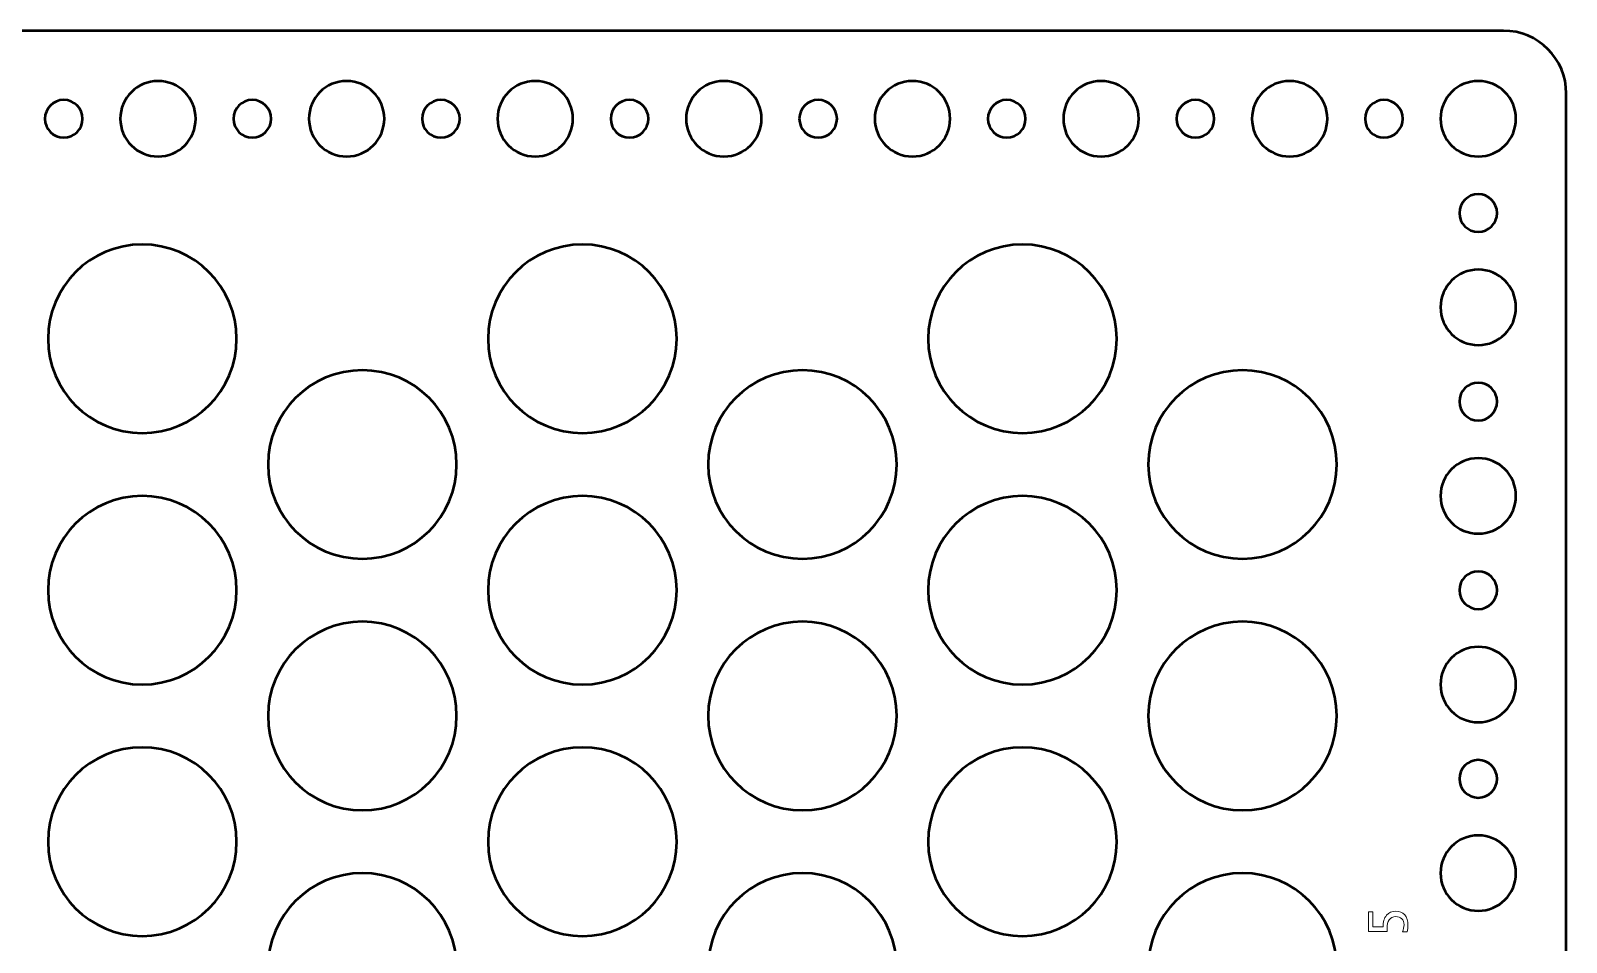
# Model space of a CAD drawing. Header units: centimetres. Extents: x -10.4 to 10.4, y -13.4 to 13.4.
# Drawn here: x -1.76 to 10.45, y 6.2 to 13.45 of the extents above; entities that cross this region are included whole.
import ezdxf

# ---------------------------------------------------------------- set-up
doc = ezdxf.new("R2010")
doc.units = ezdxf.units.CM
doc.header["$MEASUREMENT"] = 0
doc.layers.add('Layer 1', color=7, linetype='Continuous')

msp = doc.modelspace()

# ---------------------------------------------------------------- linework, layer by layer
at = {"layer": 'Layer 1', "lineweight": 53}
for points, knots in [([(9.95, -13.45), (9.95, -13.45), (-9.95, -13.45), (-9.95, -13.45), (-9.95, -13.45), (-10.22614, -13.45), (-10.45, -13.22614), (-10.45, -12.95), (-10.45, -12.95), (-10.45, -12.95), (-10.45, 12.95), (-10.45, 12.95), (-10.45, 12.95), (-10.45, 13.22614), (-10.22614, 13.45), (-9.95, 13.45), (-9.95, 13.45), (-9.95, 13.45), (9.95, 13.45), (9.95, 13.45), (9.95, 13.45), (10.22614, 13.45), (10.45, 13.22614), (10.45, 12.95), (10.45, 12.95), (10.45, 12.95), (10.45, -12.95), (10.45, -12.95), (10.45, -12.95), (10.45, -13.22614), (10.22614, -13.45), (9.95, -13.45)], [0, 0, 0, 0, 0.11111111, 0.11111111, 0.11111111, 0.11111111, 0.22222222, 0.22222222, 0.22222222, 0.22222222, 0.33333333, 0.33333333, 0.33333333, 0.33333333, 0.44444444, 0.44444444, 0.44444444, 0.44444444, 0.55555556, 0.55555556, 0.55555556, 0.55555556, 0.66666667, 0.66666667, 0.66666667, 0.66666667, 0.77777778, 0.77777778, 0.77777778, 0.77777778, 1, 1, 1, 1]), ([(-1.05, 12.75), (-1.05, 12.91569), (-0.91569, 13.05), (-0.75, 13.05), (-0.75, 13.05), (-0.58431, 13.05), (-0.45, 12.91569), (-0.45, 12.75), (-0.45, 12.75), (-0.45, 12.58431), (-0.58431, 12.45), (-0.75, 12.45), (-0.75, 12.45), (-0.91569, 12.45), (-1.05, 12.58431), (-1.05, 12.75)], [0, 0, 0, 0, 0.2, 0.2, 0.2, 0.2, 0.4, 0.4, 0.4, 0.4, 0.6, 0.6, 0.6, 0.6, 1, 1, 1, 1]), ([(0.45, 12.75), (0.45, 12.91569), (0.58431, 13.05), (0.75, 13.05), (0.75, 13.05), (0.91569, 13.05), (1.05, 12.91569), (1.05, 12.75), (1.05, 12.75), (1.05, 12.58431), (0.91569, 12.45), (0.75, 12.45), (0.75, 12.45), (0.58431, 12.45), (0.45, 12.58431), (0.45, 12.75)], [0, 0, 0, 0, 0.2, 0.2, 0.2, 0.2, 0.4, 0.4, 0.4, 0.4, 0.6, 0.6, 0.6, 0.6, 1, 1, 1, 1]), ([(1.95, 12.75), (1.95, 12.91569), (2.08431, 13.05), (2.25, 13.05), (2.25, 13.05), (2.41569, 13.05), (2.55, 12.91569), (2.55, 12.75), (2.55, 12.75), (2.55, 12.58431), (2.41569, 12.45), (2.25, 12.45), (2.25, 12.45), (2.08431, 12.45), (1.95, 12.58431), (1.95, 12.75)], [0, 0, 0, 0, 0.2, 0.2, 0.2, 0.2, 0.4, 0.4, 0.4, 0.4, 0.6, 0.6, 0.6, 0.6, 1, 1, 1, 1]), ([(3.45, 12.75), (3.45, 12.91569), (3.58431, 13.05), (3.75, 13.05), (3.75, 13.05), (3.91569, 13.05), (4.05, 12.91569), (4.05, 12.75), (4.05, 12.75), (4.05, 12.58431), (3.91569, 12.45), (3.75, 12.45), (3.75, 12.45), (3.58431, 12.45), (3.45, 12.58431), (3.45, 12.75)], [0, 0, 0, 0, 0.2, 0.2, 0.2, 0.2, 0.4, 0.4, 0.4, 0.4, 0.6, 0.6, 0.6, 0.6, 1, 1, 1, 1]), ([(4.95, 12.75), (4.95, 12.91569), (5.08431, 13.05), (5.25, 13.05), (5.25, 13.05), (5.41569, 13.05), (5.55, 12.91569), (5.55, 12.75), (5.55, 12.75), (5.55, 12.58431), (5.41569, 12.45), (5.25, 12.45), (5.25, 12.45), (5.08431, 12.45), (4.95, 12.58431), (4.95, 12.75)], [0, 0, 0, 0, 0.2, 0.2, 0.2, 0.2, 0.4, 0.4, 0.4, 0.4, 0.6, 0.6, 0.6, 0.6, 1, 1, 1, 1]), ([(6.45, 12.75), (6.45, 12.91569), (6.58431, 13.05), (6.75, 13.05), (6.75, 13.05), (6.91569, 13.05), (7.05, 12.91569), (7.05, 12.75), (7.05, 12.75), (7.05, 12.58431), (6.91569, 12.45), (6.75, 12.45), (6.75, 12.45), (6.58431, 12.45), (6.45, 12.58431), (6.45, 12.75)], [0, 0, 0, 0, 0.2, 0.2, 0.2, 0.2, 0.4, 0.4, 0.4, 0.4, 0.6, 0.6, 0.6, 0.6, 1, 1, 1, 1]), ([(7.95, 12.75), (7.95, 12.91569), (8.08431, 13.05), (8.25, 13.05), (8.25, 13.05), (8.41569, 13.05), (8.55, 12.91569), (8.55, 12.75), (8.55, 12.75), (8.55, 12.58431), (8.41569, 12.45), (8.25, 12.45), (8.25, 12.45), (8.08431, 12.45), (7.95, 12.58431), (7.95, 12.75)], [0, 0, 0, 0, 0.2, 0.2, 0.2, 0.2, 0.4, 0.4, 0.4, 0.4, 0.6, 0.6, 0.6, 0.6, 1, 1, 1, 1]), ([(9.45, 12.75), (9.45, 12.91569), (9.58431, 13.05), (9.75, 13.05), (9.75, 13.05), (9.91569, 13.05), (10.05, 12.91569), (10.05, 12.75), (10.05, 12.75), (10.05, 12.58431), (9.91569, 12.45), (9.75, 12.45), (9.75, 12.45), (9.58431, 12.45), (9.45, 12.58431), (9.45, 12.75)], [0, 0, 0, 0, 0.2, 0.2, 0.2, 0.2, 0.4, 0.4, 0.4, 0.4, 0.6, 0.6, 0.6, 0.6, 1, 1, 1, 1]), ([(-1.65, 12.75), (-1.65, 12.83284), (-1.58284, 12.9), (-1.5, 12.9), (-1.5, 12.9), (-1.41716, 12.9), (-1.35, 12.83284), (-1.35, 12.75), (-1.35, 12.75), (-1.35, 12.66716), (-1.41716, 12.6), (-1.5, 12.6), (-1.5, 12.6), (-1.58284, 12.6), (-1.65, 12.66716), (-1.65, 12.75)], [0, 0, 0, 0, 0.2, 0.2, 0.2, 0.2, 0.4, 0.4, 0.4, 0.4, 0.6, 0.6, 0.6, 0.6, 1, 1, 1, 1]), ([(-0.15, 12.75), (-0.15, 12.83284), (-0.08284, 12.9), (0, 12.9), (0, 12.9), (0.08284, 12.9), (0.15, 12.83284), (0.15, 12.75), (0.15, 12.75), (0.15, 12.66716), (0.08284, 12.6), (0, 12.6), (0, 12.6), (-0.08284, 12.6), (-0.15, 12.66716), (-0.15, 12.75)], [0, 0, 0, 0, 0.2, 0.2, 0.2, 0.2, 0.4, 0.4, 0.4, 0.4, 0.6, 0.6, 0.6, 0.6, 1, 1, 1, 1]), ([(1.35, 12.75), (1.35, 12.83284), (1.41716, 12.9), (1.5, 12.9), (1.5, 12.9), (1.58284, 12.9), (1.65, 12.83284), (1.65, 12.75), (1.65, 12.75), (1.65, 12.66716), (1.58284, 12.6), (1.5, 12.6), (1.5, 12.6), (1.41716, 12.6), (1.35, 12.66716), (1.35, 12.75)], [0, 0, 0, 0, 0.2, 0.2, 0.2, 0.2, 0.4, 0.4, 0.4, 0.4, 0.6, 0.6, 0.6, 0.6, 1, 1, 1, 1]), ([(2.85, 12.75), (2.85, 12.83284), (2.91716, 12.9), (3, 12.9), (3, 12.9), (3.08284, 12.9), (3.15, 12.83284), (3.15, 12.75), (3.15, 12.75), (3.15, 12.66716), (3.08284, 12.6), (3, 12.6), (3, 12.6), (2.91716, 12.6), (2.85, 12.66716), (2.85, 12.75)], [0, 0, 0, 0, 0.2, 0.2, 0.2, 0.2, 0.4, 0.4, 0.4, 0.4, 0.6, 0.6, 0.6, 0.6, 1, 1, 1, 1]), ([(4.35, 12.75), (4.35, 12.83284), (4.41716, 12.9), (4.5, 12.9), (4.5, 12.9), (4.58284, 12.9), (4.65, 12.83284), (4.65, 12.75), (4.65, 12.75), (4.65, 12.66716), (4.58284, 12.6), (4.5, 12.6), (4.5, 12.6), (4.41716, 12.6), (4.35, 12.66716), (4.35, 12.75)], [0, 0, 0, 0, 0.2, 0.2, 0.2, 0.2, 0.4, 0.4, 0.4, 0.4, 0.6, 0.6, 0.6, 0.6, 1, 1, 1, 1]), ([(5.85, 12.75), (5.85, 12.83284), (5.91716, 12.9), (6, 12.9), (6, 12.9), (6.08284, 12.9), (6.15, 12.83284), (6.15, 12.75), (6.15, 12.75), (6.15, 12.66716), (6.08284, 12.6), (6, 12.6), (6, 12.6), (5.91716, 12.6), (5.85, 12.66716), (5.85, 12.75)], [0, 0, 0, 0, 0.2, 0.2, 0.2, 0.2, 0.4, 0.4, 0.4, 0.4, 0.6, 0.6, 0.6, 0.6, 1, 1, 1, 1]), ([(7.35, 12.75), (7.35, 12.83284), (7.41716, 12.9), (7.5, 12.9), (7.5, 12.9), (7.58284, 12.9), (7.65, 12.83284), (7.65, 12.75), (7.65, 12.75), (7.65, 12.66716), (7.58284, 12.6), (7.5, 12.6), (7.5, 12.6), (7.41716, 12.6), (7.35, 12.66716), (7.35, 12.75)], [0, 0, 0, 0, 0.2, 0.2, 0.2, 0.2, 0.4, 0.4, 0.4, 0.4, 0.6, 0.6, 0.6, 0.6, 1, 1, 1, 1]), ([(8.85, 12.75), (8.85, 12.83284), (8.91716, 12.9), (9, 12.9), (9, 12.9), (9.08284, 12.9), (9.15, 12.83284), (9.15, 12.75), (9.15, 12.75), (9.15, 12.66716), (9.08284, 12.6), (9, 12.6), (9, 12.6), (8.91716, 12.6), (8.85, 12.66716), (8.85, 12.75)], [0, 0, 0, 0, 0.2, 0.2, 0.2, 0.2, 0.4, 0.4, 0.4, 0.4, 0.6, 0.6, 0.6, 0.6, 1, 1, 1, 1]), ([(9.75, 11.85), (9.66716, 11.85), (9.6, 11.91716), (9.6, 12), (9.6, 12), (9.6, 12.08284), (9.66716, 12.15), (9.75, 12.15), (9.75, 12.15), (9.83284, 12.15), (9.9, 12.08284), (9.9, 12), (9.9, 12), (9.9, 11.91716), (9.83284, 11.85), (9.75, 11.85)], [0, 0, 0, 0, 0.2, 0.2, 0.2, 0.2, 0.4, 0.4, 0.4, 0.4, 0.6, 0.6, 0.6, 0.6, 1, 1, 1, 1]), ([(-1.625, 11), (-1.625, 11.41421), (-1.28921, 11.75), (-0.875, 11.75), (-0.875, 11.75), (-0.46079, 11.75), (-0.125, 11.41421), (-0.125, 11), (-0.125, 11), (-0.125, 10.58579), (-0.46079, 10.25), (-0.875, 10.25), (-0.875, 10.25), (-1.28921, 10.25), (-1.625, 10.58579), (-1.625, 11)], [0, 0, 0, 0, 0.2, 0.2, 0.2, 0.2, 0.4, 0.4, 0.4, 0.4, 0.6, 0.6, 0.6, 0.6, 1, 1, 1, 1]), ([(1.875, 11), (1.875, 11.41421), (2.21079, 11.75), (2.625, 11.75), (2.625, 11.75), (3.03921, 11.75), (3.375, 11.41421), (3.375, 11), (3.375, 11), (3.375, 10.58579), (3.03921, 10.25), (2.625, 10.25), (2.625, 10.25), (2.21079, 10.25), (1.875, 10.58579), (1.875, 11)], [0, 0, 0, 0, 0.2, 0.2, 0.2, 0.2, 0.4, 0.4, 0.4, 0.4, 0.6, 0.6, 0.6, 0.6, 1, 1, 1, 1]), ([(5.375, 11), (5.375, 11.41421), (5.71079, 11.75), (6.125, 11.75), (6.125, 11.75), (6.53921, 11.75), (6.875, 11.41421), (6.875, 11), (6.875, 11), (6.875, 10.58579), (6.53921, 10.25), (6.125, 10.25), (6.125, 10.25), (5.71079, 10.25), (5.375, 10.58579), (5.375, 11)], [0, 0, 0, 0, 0.2, 0.2, 0.2, 0.2, 0.4, 0.4, 0.4, 0.4, 0.6, 0.6, 0.6, 0.6, 1, 1, 1, 1]), ([(9.75, 10.95), (9.58431, 10.95), (9.45, 11.08431), (9.45, 11.25), (9.45, 11.25), (9.45, 11.41569), (9.58431, 11.55), (9.75, 11.55), (9.75, 11.55), (9.91569, 11.55), (10.05, 11.41569), (10.05, 11.25), (10.05, 11.25), (10.05, 11.08431), (9.91569, 10.95), (9.75, 10.95)], [0, 0, 0, 0, 0.2, 0.2, 0.2, 0.2, 0.4, 0.4, 0.4, 0.4, 0.6, 0.6, 0.6, 0.6, 1, 1, 1, 1]), ([(0.125, 10), (0.125, 10.41421), (0.46079, 10.75), (0.875, 10.75), (0.875, 10.75), (1.28921, 10.75), (1.625, 10.41421), (1.625, 10), (1.625, 10), (1.625, 9.58579), (1.28921, 9.25), (0.875, 9.25), (0.875, 9.25), (0.46079, 9.25), (0.125, 9.58579), (0.125, 10)], [0, 0, 0, 0, 0.2, 0.2, 0.2, 0.2, 0.4, 0.4, 0.4, 0.4, 0.6, 0.6, 0.6, 0.6, 1, 1, 1, 1]), ([(3.625, 10), (3.625, 10.41421), (3.96079, 10.75), (4.375, 10.75), (4.375, 10.75), (4.78921, 10.75), (5.125, 10.41421), (5.125, 10), (5.125, 10), (5.125, 9.58579), (4.78921, 9.25), (4.375, 9.25), (4.375, 9.25), (3.96079, 9.25), (3.625, 9.58579), (3.625, 10)], [0, 0, 0, 0, 0.2, 0.2, 0.2, 0.2, 0.4, 0.4, 0.4, 0.4, 0.6, 0.6, 0.6, 0.6, 1, 1, 1, 1]), ([(7.125, 10), (7.125, 10.41421), (7.46079, 10.75), (7.875, 10.75), (7.875, 10.75), (8.28921, 10.75), (8.625, 10.41421), (8.625, 10), (8.625, 10), (8.625, 9.58579), (8.28921, 9.25), (7.875, 9.25), (7.875, 9.25), (7.46079, 9.25), (7.125, 9.58579), (7.125, 10)], [0, 0, 0, 0, 0.2, 0.2, 0.2, 0.2, 0.4, 0.4, 0.4, 0.4, 0.6, 0.6, 0.6, 0.6, 1, 1, 1, 1]), ([(9.75, 10.35), (9.66716, 10.35), (9.6, 10.41716), (9.6, 10.5), (9.6, 10.5), (9.6, 10.58284), (9.66716, 10.65), (9.75, 10.65), (9.75, 10.65), (9.83284, 10.65), (9.9, 10.58284), (9.9, 10.5), (9.9, 10.5), (9.9, 10.41716), (9.83284, 10.35), (9.75, 10.35)], [0, 0, 0, 0, 0.2, 0.2, 0.2, 0.2, 0.4, 0.4, 0.4, 0.4, 0.6, 0.6, 0.6, 0.6, 1, 1, 1, 1]), ([(9.75, 9.45), (9.58431, 9.45), (9.45, 9.58431), (9.45, 9.75), (9.45, 9.75), (9.45, 9.91569), (9.58431, 10.05), (9.75, 10.05), (9.75, 10.05), (9.91569, 10.05), (10.05, 9.91569), (10.05, 9.75), (10.05, 9.75), (10.05, 9.58431), (9.91569, 9.45), (9.75, 9.45)], [0, 0, 0, 0, 0.2, 0.2, 0.2, 0.2, 0.4, 0.4, 0.4, 0.4, 0.6, 0.6, 0.6, 0.6, 1, 1, 1, 1]), ([(-1.625, 9), (-1.625, 9.41421), (-1.28921, 9.75), (-0.875, 9.75), (-0.875, 9.75), (-0.46079, 9.75), (-0.125, 9.41421), (-0.125, 9), (-0.125, 9), (-0.125, 8.58579), (-0.46079, 8.25), (-0.875, 8.25), (-0.875, 8.25), (-1.28921, 8.25), (-1.625, 8.58579), (-1.625, 9)], [0, 0, 0, 0, 0.2, 0.2, 0.2, 0.2, 0.4, 0.4, 0.4, 0.4, 0.6, 0.6, 0.6, 0.6, 1, 1, 1, 1]), ([(1.875, 9), (1.875, 9.41421), (2.21079, 9.75), (2.625, 9.75), (2.625, 9.75), (3.03921, 9.75), (3.375, 9.41421), (3.375, 9), (3.375, 9), (3.375, 8.58579), (3.03921, 8.25), (2.625, 8.25), (2.625, 8.25), (2.21079, 8.25), (1.875, 8.58579), (1.875, 9)], [0, 0, 0, 0, 0.2, 0.2, 0.2, 0.2, 0.4, 0.4, 0.4, 0.4, 0.6, 0.6, 0.6, 0.6, 1, 1, 1, 1]), ([(5.375, 9), (5.375, 9.41421), (5.71079, 9.75), (6.125, 9.75), (6.125, 9.75), (6.53921, 9.75), (6.875, 9.41421), (6.875, 9), (6.875, 9), (6.875, 8.58579), (6.53921, 8.25), (6.125, 8.25), (6.125, 8.25), (5.71079, 8.25), (5.375, 8.58579), (5.375, 9)], [0, 0, 0, 0, 0.2, 0.2, 0.2, 0.2, 0.4, 0.4, 0.4, 0.4, 0.6, 0.6, 0.6, 0.6, 1, 1, 1, 1]), ([(9.75, 8.85), (9.66716, 8.85), (9.6, 8.91716), (9.6, 9), (9.6, 9), (9.6, 9.08284), (9.66716, 9.15), (9.75, 9.15), (9.75, 9.15), (9.83284, 9.15), (9.9, 9.08284), (9.9, 9), (9.9, 9), (9.9, 8.91716), (9.83284, 8.85), (9.75, 8.85)], [0, 0, 0, 0, 0.2, 0.2, 0.2, 0.2, 0.4, 0.4, 0.4, 0.4, 0.6, 0.6, 0.6, 0.6, 1, 1, 1, 1]), ([(0.125, 8), (0.125, 8.41421), (0.46079, 8.75), (0.875, 8.75), (0.875, 8.75), (1.28921, 8.75), (1.625, 8.41421), (1.625, 8), (1.625, 8), (1.625, 7.58579), (1.28921, 7.25), (0.875, 7.25), (0.875, 7.25), (0.46079, 7.25), (0.125, 7.58579), (0.125, 8)], [0, 0, 0, 0, 0.2, 0.2, 0.2, 0.2, 0.4, 0.4, 0.4, 0.4, 0.6, 0.6, 0.6, 0.6, 1, 1, 1, 1]), ([(3.625, 8), (3.625, 8.41421), (3.96079, 8.75), (4.375, 8.75), (4.375, 8.75), (4.78921, 8.75), (5.125, 8.41421), (5.125, 8), (5.125, 8), (5.125, 7.58579), (4.78921, 7.25), (4.375, 7.25), (4.375, 7.25), (3.96079, 7.25), (3.625, 7.58579), (3.625, 8)], [0, 0, 0, 0, 0.2, 0.2, 0.2, 0.2, 0.4, 0.4, 0.4, 0.4, 0.6, 0.6, 0.6, 0.6, 1, 1, 1, 1]), ([(7.125, 8), (7.125, 8.41421), (7.46079, 8.75), (7.875, 8.75), (7.875, 8.75), (8.28921, 8.75), (8.625, 8.41421), (8.625, 8), (8.625, 8), (8.625, 7.58579), (8.28921, 7.25), (7.875, 7.25), (7.875, 7.25), (7.46079, 7.25), (7.125, 7.58579), (7.125, 8)], [0, 0, 0, 0, 0.2, 0.2, 0.2, 0.2, 0.4, 0.4, 0.4, 0.4, 0.6, 0.6, 0.6, 0.6, 1, 1, 1, 1]), ([(9.75, 7.95), (9.58431, 7.95), (9.45, 8.08431), (9.45, 8.25), (9.45, 8.25), (9.45, 8.41569), (9.58431, 8.55), (9.75, 8.55), (9.75, 8.55), (9.91569, 8.55), (10.05, 8.41569), (10.05, 8.25), (10.05, 8.25), (10.05, 8.08431), (9.91569, 7.95), (9.75, 7.95)], [0, 0, 0, 0, 0.2, 0.2, 0.2, 0.2, 0.4, 0.4, 0.4, 0.4, 0.6, 0.6, 0.6, 0.6, 1, 1, 1, 1]), ([(-1.625, 7), (-1.625, 7.41421), (-1.28921, 7.75), (-0.875, 7.75), (-0.875, 7.75), (-0.46079, 7.75), (-0.125, 7.41421), (-0.125, 7), (-0.125, 7), (-0.125, 6.58579), (-0.46079, 6.25), (-0.875, 6.25), (-0.875, 6.25), (-1.28921, 6.25), (-1.625, 6.58579), (-1.625, 7)], [0, 0, 0, 0, 0.2, 0.2, 0.2, 0.2, 0.4, 0.4, 0.4, 0.4, 0.6, 0.6, 0.6, 0.6, 1, 1, 1, 1]), ([(1.875, 7), (1.875, 7.41421), (2.21079, 7.75), (2.625, 7.75), (2.625, 7.75), (3.03921, 7.75), (3.375, 7.41421), (3.375, 7), (3.375, 7), (3.375, 6.58579), (3.03921, 6.25), (2.625, 6.25), (2.625, 6.25), (2.21079, 6.25), (1.875, 6.58579), (1.875, 7)], [0, 0, 0, 0, 0.2, 0.2, 0.2, 0.2, 0.4, 0.4, 0.4, 0.4, 0.6, 0.6, 0.6, 0.6, 1, 1, 1, 1]), ([(5.375, 7), (5.375, 7.41421), (5.71079, 7.75), (6.125, 7.75), (6.125, 7.75), (6.53921, 7.75), (6.875, 7.41421), (6.875, 7), (6.875, 7), (6.875, 6.58579), (6.53921, 6.25), (6.125, 6.25), (6.125, 6.25), (5.71079, 6.25), (5.375, 6.58579), (5.375, 7)], [0, 0, 0, 0, 0.2, 0.2, 0.2, 0.2, 0.4, 0.4, 0.4, 0.4, 0.6, 0.6, 0.6, 0.6, 1, 1, 1, 1]), ([(9.75, 7.35), (9.66716, 7.35), (9.6, 7.41716), (9.6, 7.5), (9.6, 7.5), (9.6, 7.58284), (9.66716, 7.65), (9.75, 7.65), (9.75, 7.65), (9.83284, 7.65), (9.9, 7.58284), (9.9, 7.5), (9.9, 7.5), (9.9, 7.41716), (9.83284, 7.35), (9.75, 7.35)], [0, 0, 0, 0, 0.2, 0.2, 0.2, 0.2, 0.4, 0.4, 0.4, 0.4, 0.6, 0.6, 0.6, 0.6, 1, 1, 1, 1]), ([(9.75, 6.45), (9.58431, 6.45), (9.45, 6.58431), (9.45, 6.75), (9.45, 6.75), (9.45, 6.91569), (9.58431, 7.05), (9.75, 7.05), (9.75, 7.05), (9.91569, 7.05), (10.05, 6.91569), (10.05, 6.75), (10.05, 6.75), (10.05, 6.58431), (9.91569, 6.45), (9.75, 6.45)], [0, 0, 0, 0, 0.2, 0.2, 0.2, 0.2, 0.4, 0.4, 0.4, 0.4, 0.6, 0.6, 0.6, 0.6, 1, 1, 1, 1]), ([(0.125, 6), (0.125, 6.41421), (0.46079, 6.75), (0.875, 6.75), (0.875, 6.75), (1.28921, 6.75), (1.625, 6.41421), (1.625, 6), (1.625, 6), (1.625, 5.58579), (1.28921, 5.25), (0.875, 5.25), (0.875, 5.25), (0.46079, 5.25), (0.125, 5.58579), (0.125, 6)], [0, 0, 0, 0, 0.2, 0.2, 0.2, 0.2, 0.4, 0.4, 0.4, 0.4, 0.6, 0.6, 0.6, 0.6, 1, 1, 1, 1]), ([(3.625, 6), (3.625, 6.41421), (3.96079, 6.75), (4.375, 6.75), (4.375, 6.75), (4.78921, 6.75), (5.125, 6.41421), (5.125, 6), (5.125, 6), (5.125, 5.58579), (4.78921, 5.25), (4.375, 5.25), (4.375, 5.25), (3.96079, 5.25), (3.625, 5.58579), (3.625, 6)], [0, 0, 0, 0, 0.2, 0.2, 0.2, 0.2, 0.4, 0.4, 0.4, 0.4, 0.6, 0.6, 0.6, 0.6, 1, 1, 1, 1]), ([(7.125, 6), (7.125, 6.41421), (7.46079, 6.75), (7.875, 6.75), (7.875, 6.75), (8.28921, 6.75), (8.625, 6.41421), (8.625, 6), (8.625, 6), (8.625, 5.58579), (8.28921, 5.25), (7.875, 5.25), (7.875, 5.25), (7.46079, 5.25), (7.125, 5.58579), (7.125, 6)], [0, 0, 0, 0, 0.2, 0.2, 0.2, 0.2, 0.4, 0.4, 0.4, 0.4, 0.6, 0.6, 0.6, 0.6, 1, 1, 1, 1])]:
    msp.add_open_spline(points, degree=3, knots=knots, dxfattribs=at)
at = {"layer": 'Layer 1', "color": 5, "lineweight": 9}
msp.add_open_spline([(9.18379, 6.28187), (9.18379, 6.28187), (9.14738, 6.28187), (9.14738, 6.28187), (9.14738, 6.28187), (9.15557, 6.30212), (9.15966, 6.32131), (9.15966, 6.33965), (9.15966, 6.33965), (9.15966, 6.35969), (9.15373, 6.37549), (9.14188, 6.38699), (9.14188, 6.38699), (9.13003, 6.39849), (9.11373, 6.40421), (9.09299, 6.40421), (9.09299, 6.40421), (9.07069, 6.40421), (9.05362, 6.39609), (9.04183, 6.37987), (9.04183, 6.37987), (9.03005, 6.36364), (9.02419, 6.34014), (9.02419, 6.30945), (9.02419, 6.30945), (9.02419, 6.30233), (9.02469, 6.29478), (9.02568, 6.28695), (9.02568, 6.28695), (9.02568, 6.28695), (8.87645, 6.28695), (8.87645, 6.28695), (8.87645, 6.28695), (8.87645, 6.28695), (8.87645, 6.44189), (8.87645, 6.44189), (8.87645, 6.44189), (8.87645, 6.44189), (8.91201, 6.44189), (8.91201, 6.44189), (8.91201, 6.44189), (8.91201, 6.44189), (8.91201, 6.32251), (8.91201, 6.32251), (8.91201, 6.32251), (8.91201, 6.32251), (8.99287, 6.32251), (8.99287, 6.32251), (8.99287, 6.32251), (8.99287, 6.36188), (9.0019, 6.39257), (9.01996, 6.41465), (9.01996, 6.41465), (9.03795, 6.43673), (9.06293, 6.44781), (9.09489, 6.44781), (9.09489, 6.44781), (9.12466, 6.44781), (9.14795, 6.43779), (9.16481, 6.41776), (9.16481, 6.41776), (9.18167, 6.39772), (9.19014, 6.37006), (9.19014, 6.33478), (9.19014, 6.33478), (9.19014, 6.31905), (9.18802, 6.30141), (9.18379, 6.28187)], degree=3, knots=[0, 0, 0, 0, 0.05555556, 0.05555556, 0.05555556, 0.05555556, 0.11111111, 0.11111111, 0.11111111, 0.11111111, 0.16666667, 0.16666667, 0.16666667, 0.16666667, 0.22222222, 0.22222222, 0.22222222, 0.22222222, 0.27777778, 0.27777778, 0.27777778, 0.27777778, 0.33333333, 0.33333333, 0.33333333, 0.33333333, 0.38888889, 0.38888889, 0.38888889, 0.38888889, 0.44444444, 0.44444444, 0.44444444, 0.44444444, 0.5, 0.5, 0.5, 0.5, 0.55555556, 0.55555556, 0.55555556, 0.55555556, 0.61111111, 0.61111111, 0.61111111, 0.61111111, 0.66666667, 0.66666667, 0.66666667, 0.66666667, 0.72222222, 0.72222222, 0.72222222, 0.72222222, 0.77777778, 0.77777778, 0.77777778, 0.77777778, 0.83333333, 0.83333333, 0.83333333, 0.83333333, 0.88888889, 0.88888889, 0.88888889, 0.88888889, 1, 1, 1, 1], dxfattribs=at)

doc.saveas('drawing.dxf')
